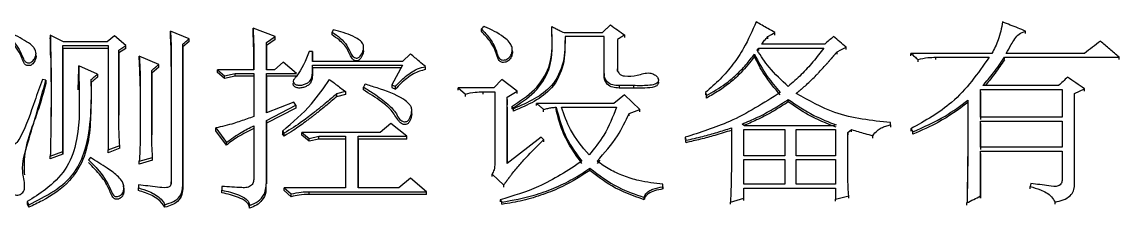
# Model space of a CAD drawing. Header units: millimetres. Extents: x 5659 to 7608, y 3628 to 5007.
# Drawn here: x 6113.36 to 6126.7, y 4791.94 to 4794.21 of the extents above; entities that cross this region are included whole.
import ezdxf

# ---------------------------------------------------------------- set-up
doc = ezdxf.new("R2010")
doc.units = ezdxf.units.MM

msp = doc.modelspace()

# ---------------------------------------------------------------- linework, layer by layer
at = {"color": 7, "linetype": 'Continuous', "lineweight": 25}
for p, q in [((6113.865, 4793.968), (6113.703, 4794.05)), ((6113.703, 4794.05), (6113.703, 4794.016)), ((6114.482, 4794.041), (6114.395, 4793.968)), ((6114.622, 4793.922), (6114.482, 4794.041)), ((6115.39, 4794.004), (6115.163, 4794.096)), ((6115.163, 4794.061), (6115.163, 4794.096)), ((6116.44, 4794.032), (6116.169, 4794.133)), ((6116.169, 4794.098), (6116.169, 4794.133)), ((6116.332, 4793.959), (6116.44, 4794.032)), ((6116.44, 4793.997), (6116.44, 4794.032)), ((6117.143, 4794.115), (6117.132, 4794.087)), ((6117.132, 4794.052), (6117.132, 4794.087)), ((6118.947, 4794.096), (6118.947, 4794.126)), ((6119.953, 4794.079), (6120.418, 4794.079)), ((6120.44, 4794.032), (6119.964, 4794.032)), ((6119.964, 4794.032), (6119.964, 4794.003)), ((6120.44, 4793.583), (6120.44, 4794.032)), ((6120.689, 4794.051), (6120.689, 4794.021)), ((6122.43, 4794.003), (6122.43, 4794.032)), ((6122.517, 4794.049), (6122.517, 4794.079)), ((6125.567, 4794.068), (6125.567, 4794.098)), ((6113.854, 4793.922), (6114.406, 4793.922)), ((6113.854, 4792.632), (6113.854, 4793.922)), ((6113.854, 4793.887), (6113.854, 4793.922)), ((6114.395, 4793.968), (6113.865, 4793.968)), ((6114.406, 4793.922), (6114.406, 4792.65)), ((6114.536, 4793.867), (6114.622, 4793.922)), ((6114.622, 4793.887), (6114.622, 4793.922)), ((6115.39, 4793.97), (6115.315, 4793.906)), ((6115.315, 4792.234), (6115.315, 4793.94)), ((6115.315, 4793.906), (6115.315, 4793.94)), ((6115.315, 4793.906), (6115.315, 4792.202)), ((6115.39, 4793.97), (6115.39, 4794.004)), ((6116.44, 4793.997), (6116.332, 4793.924)), ((6116.332, 4793.628), (6116.332, 4793.959)), ((6116.332, 4793.924), (6116.332, 4793.959)), ((6116.332, 4793.924), (6116.332, 4793.628)), ((6117.514, 4793.859), (6117.514, 4793.894)), ((6119.965, 4793.955), (6119.965, 4793.985)), ((6120.602, 4793.995), (6120.602, 4793.64)), ((6120.602, 4793.995), (6120.602, 4793.965)), ((6120.602, 4793.965), (6120.602, 4793.61)), ((6123.123, 4793.939), (6122.355, 4793.939)), ((6123.382, 4793.872), (6123.382, 4793.902)), ((6113.528, 4793.829), (6113.528, 4793.84)), ((6113.528, 4793.805), (6113.528, 4793.817)), ((6113.854, 4793.887), (6113.854, 4792.599)), ((6114.406, 4793.887), (6113.854, 4793.887)), ((6114.622, 4793.887), (6114.536, 4793.832)), ((6114.536, 4793.075), (6114.536, 4793.867)), ((6114.536, 4793.832), (6114.536, 4793.867)), ((6114.536, 4793.832), (6114.536, 4793.075)), ((6115.023, 4793.692), (6114.785, 4793.793)), ((6114.785, 4793.759), (6114.785, 4793.793)), ((6116.894, 4793.848), (6116.851, 4793.848)), ((6116.894, 4793.729), (6116.894, 4793.848)), ((6116.894, 4793.848), (6116.894, 4793.814)), ((6116.894, 4793.814), (6116.894, 4793.729)), ((6118.084, 4793.821), (6117.987, 4793.729)), ((6119.321, 4793.862), (6119.321, 4793.892)), ((6122.268, 4793.788), (6122.268, 4793.817)), ((6122.301, 4793.864), (6122.322, 4793.892)), ((6122.322, 4793.892), (6123.112, 4793.892)), ((6122.322, 4793.863), (6122.322, 4793.892)), ((6123.274, 4793.816), (6123.274, 4793.845)), ((6125.156, 4793.827), (6124.172, 4793.827)), ((6124.172, 4793.797), (6124.172, 4793.827)), ((6124.475, 4793.78), (6125.124, 4793.78)), ((6124.475, 4793.751), (6124.475, 4793.78)), ((6125.308, 4793.78), (6126.703, 4793.78)), ((6125.308, 4793.751), (6125.308, 4793.78)), ((6126.281, 4793.827), (6125.329, 4793.827)), ((6126.703, 4793.751), (6126.703, 4793.78)), ((6114.041, 4793.381), (6114.049, 4793.639)), ((6114.276, 4793.573), (6114.049, 4793.674)), ((6114.049, 4793.639), (6114.049, 4793.674)), ((6115.023, 4793.658), (6114.936, 4793.584)), ((6115.023, 4793.658), (6115.023, 4793.692)), ((6115.174, 4793.701), (6115.174, 4792.262)), ((6115.174, 4793.701), (6115.174, 4793.667)), ((6115.737, 4793.628), (6115.823, 4793.554)), ((6116.18, 4793.628), (6115.737, 4793.628)), ((6116.429, 4793.628), (6116.332, 4793.628)), ((6116.537, 4793.72), (6116.429, 4793.628)), ((6116.699, 4793.582), (6116.537, 4793.72)), ((6117.987, 4793.729), (6116.894, 4793.729)), ((6116.894, 4793.683), (6117.987, 4793.683)), ((6116.894, 4793.649), (6116.894, 4793.683)), ((6117.968, 4793.649), (6116.894, 4793.649)), ((6117.987, 4793.683), (6117.857, 4793.444)), ((6118.268, 4793.63), (6118.268, 4793.664)), ((6120.602, 4793.611), (6120.602, 4793.64)), ((6124.258, 4793.723), (6124.258, 4793.752)), ((6113.649, 4793.499), (6113.606, 4793.508)), ((6113.649, 4793.499), (6113.649, 4793.465)), ((6114.201, 4793.474), (6114.201, 4793.508)), ((6114.276, 4793.573), (6114.276, 4793.538)), ((6114.936, 4792.835), (6114.936, 4793.619)), ((6114.936, 4793.584), (6114.936, 4793.619)), ((6114.936, 4793.584), (6114.936, 4792.835)), ((6115.823, 4793.52), (6115.737, 4793.593)), ((6115.823, 4793.554), (6115.953, 4793.582)), ((6115.823, 4793.52), (6115.823, 4793.554)), ((6115.953, 4793.548), (6115.823, 4793.52)), ((6115.953, 4793.582), (6116.18, 4793.582)), ((6115.953, 4793.548), (6115.953, 4793.582)), ((6116.18, 4793.548), (6115.953, 4793.548)), ((6116.18, 4793.582), (6116.18, 4793.057)), ((6116.332, 4793.582), (6116.699, 4793.582)), ((6116.332, 4793.103), (6116.332, 4793.582)), ((6116.332, 4793.548), (6116.332, 4793.582)), ((6116.332, 4793.548), (6116.332, 4793.103)), ((6116.699, 4793.548), (6116.332, 4793.548)), ((6116.668, 4793.511), (6116.668, 4793.509)), ((6119.196, 4793.509), (6119.099, 4793.406)), ((6119.38, 4793.368), (6119.196, 4793.509)), ((6120.44, 4793.583), (6120.44, 4793.555)), ((6121.098, 4793.513), (6121.098, 4793.516)), ((6114.795, 4793.428), (6114.795, 4793.462)), ((6117.294, 4793.361), (6117.186, 4793.333)), ((6117.294, 4793.361), (6117.294, 4793.327)), ((6117.857, 4793.444), (6117.9, 4793.425)), ((6117.857, 4793.444), (6117.857, 4793.41)), ((6117.857, 4793.41), (6117.9, 4793.391)), ((6118.666, 4793.406), (6118.752, 4793.331)), ((6119.099, 4793.406), (6118.666, 4793.406)), ((6119.261, 4793.293), (6119.38, 4793.368)), ((6119.38, 4793.339), (6119.38, 4793.368)), ((6120.797, 4793.434), (6120.624, 4793.434)), ((6120.624, 4793.434), (6120.624, 4793.405)), ((6120.797, 4793.405), (6120.624, 4793.405)), ((6120.797, 4793.434), (6120.797, 4793.405)), ((6121.098, 4793.487), (6121.098, 4793.489)), ((6125.016, 4793.387), (6126.011, 4793.387)), ((6125.016, 4793.049), (6125.016, 4793.387)), ((6125.016, 4793.358), (6125.016, 4793.387)), ((6125.968, 4793.434), (6125.048, 4793.434)), ((6126.011, 4793.387), (6126.011, 4793.049)), ((6126.281, 4793.368), (6126.281, 4793.396)), ((6116.667, 4793.232), (6116.332, 4793.103)), ((6116.689, 4793.195), (6116.667, 4793.232)), ((6117.186, 4793.333), (6117.186, 4793.299)), ((6117.294, 4793.327), (6117.186, 4793.299)), ((6118.752, 4793.302), (6118.752, 4793.331)), ((6118.969, 4793.359), (6119.109, 4793.359)), ((6118.969, 4793.33), (6118.969, 4793.359)), ((6119.109, 4793.359), (6119.109, 4792.486)), ((6119.261, 4792.486), (6119.261, 4793.293)), ((6119.261, 4793.265), (6119.261, 4793.293)), ((6119.261, 4793.264), (6119.261, 4793.2)), ((6120.689, 4793.321), (6120.559, 4793.218)), ((6120.873, 4793.143), (6120.689, 4793.321)), ((6121.673, 4793.349), (6121.684, 4793.312)), ((6121.673, 4793.349), (6121.673, 4793.321)), ((6121.684, 4793.283), (6121.684, 4793.312)), ((6125.016, 4793.358), (6125.016, 4793.021)), ((6126.162, 4792.222), (6126.162, 4793.34)), ((6126.162, 4793.311), (6126.162, 4793.34)), ((6116.332, 4793.01), (6116.689, 4793.195)), ((6116.689, 4793.161), (6116.332, 4792.977)), ((6116.689, 4793.195), (6116.689, 4793.161)), ((6118.099, 4793.135), (6118.099, 4793.143)), ((6118.099, 4793.109), (6118.099, 4793.132)), ((6119.261, 4793.171), (6119.261, 4792.486)), ((6119.315, 4793.181), (6119.337, 4793.152)), ((6119.315, 4793.181), (6119.315, 4793.152)), ((6119.337, 4793.124), (6119.337, 4793.152)), ((6120.559, 4793.218), (6119.618, 4793.218)), ((6119.618, 4793.19), (6119.618, 4793.218)), ((6119.704, 4793.115), (6119.704, 4793.143)), ((6119.856, 4793.143), (6119.856, 4793.171)), ((6119.921, 4793.171), (6120.591, 4793.171)), ((6120.743, 4793.096), (6120.873, 4793.143)), ((6120.743, 4793.068), (6120.743, 4793.096)), ((6120.873, 4793.115), (6120.873, 4793.143)), ((6116.332, 4792.271), (6116.332, 4793.01)), ((6116.332, 4793.01), (6116.332, 4792.977)), ((6116.332, 4792.977), (6116.332, 4792.239)), ((6117.846, 4792.974), (6117.716, 4792.863)), ((6118.041, 4792.817), (6117.846, 4792.974)), ((6122.149, 4792.946), (6122.117, 4792.965)), ((6123.923, 4792.955), (6123.923, 4792.984)), ((6123.923, 4792.956), (6123.923, 4792.984)), ((6126.011, 4793.049), (6125.016, 4793.049)), ((6125.016, 4793.002), (6126.011, 4793.002)), ((6125.016, 4792.683), (6125.016, 4793.002)), ((6125.016, 4792.974), (6125.016, 4793.002)), ((6125.016, 4792.974), (6125.016, 4792.655)), ((6126.011, 4793.002), (6126.011, 4792.683)), ((6115.715, 4792.918), (6115.845, 4792.743)), ((6115.715, 4792.885), (6115.715, 4792.918)), ((6115.845, 4792.71), (6115.715, 4792.885)), ((6116.18, 4792.946), (6116.18, 4792.317)), ((6116.526, 4792.881), (6116.548, 4792.854)), ((6116.526, 4792.881), (6116.526, 4792.848)), ((6116.548, 4792.82), (6116.526, 4792.848)), ((6116.548, 4792.82), (6116.548, 4792.854)), ((6116.764, 4792.863), (6116.851, 4792.789)), ((6117.716, 4792.863), (6116.764, 4792.863)), ((6116.764, 4792.83), (6116.764, 4792.863)), ((6116.851, 4792.756), (6116.764, 4792.83)), ((6121.987, 4792.918), (6121.987, 4792.392)), ((6122.138, 4792.899), (6122.636, 4792.899)), ((6122.138, 4792.58), (6122.138, 4792.899)), ((6122.138, 4792.871), (6122.138, 4792.899)), ((6123.231, 4792.946), (6122.149, 4792.946)), ((6122.636, 4792.899), (6122.636, 4792.58)), ((6122.776, 4792.899), (6123.252, 4792.899)), ((6122.776, 4792.58), (6122.776, 4792.899)), ((6122.776, 4792.871), (6122.776, 4792.899)), ((6123.252, 4792.899), (6123.252, 4792.58)), ((6123.404, 4792.862), (6123.447, 4792.899)), ((6123.404, 4792.373), (6123.404, 4792.862)), ((6123.404, 4792.862), (6123.404, 4792.834)), ((6123.447, 4792.871), (6123.447, 4792.899)), ((6123.923, 4792.955), (6123.923, 4792.928)), ((6124.172, 4792.909), (6124.194, 4792.871)), ((6124.172, 4792.909), (6124.172, 4792.881)), ((6124.194, 4792.843), (6124.194, 4792.871)), ((6114.406, 4792.65), (6114.547, 4792.706)), ((6114.547, 4792.673), (6114.547, 4792.706)), ((6115.845, 4792.71), (6115.845, 4792.743)), ((6116.851, 4792.789), (6116.97, 4792.817)), ((6116.851, 4792.756), (6116.851, 4792.789)), ((6116.97, 4792.783), (6116.851, 4792.756)), ((6116.97, 4792.817), (6117.294, 4792.817)), ((6117.294, 4792.783), (6116.97, 4792.783)), ((6117.446, 4792.817), (6118.041, 4792.817)), ((6117.446, 4792.783), (6117.446, 4792.817)), ((6118.041, 4792.783), (6117.446, 4792.783)), ((6118.041, 4792.783), (6118.041, 4792.817)), ((6119.672, 4792.805), (6119.261, 4792.486)), ((6119.704, 4792.777), (6119.672, 4792.805)), ((6119.704, 4792.777), (6119.704, 4792.749)), ((6121.424, 4792.805), (6121.435, 4792.768)), ((6121.435, 4792.74), (6121.435, 4792.768)), ((6123.707, 4792.796), (6123.707, 4792.824)), ((6113.703, 4792.576), (6113.854, 4792.632)), ((6113.854, 4792.599), (6113.703, 4792.543)), ((6113.703, 4792.543), (6113.703, 4792.576)), ((6113.854, 4792.599), (6113.854, 4792.632)), ((6114.547, 4792.673), (6114.406, 4792.617)), ((6114.406, 4792.617), (6114.406, 4792.65)), ((6122.636, 4792.58), (6122.138, 4792.58)), ((6123.252, 4792.58), (6122.776, 4792.58)), ((6126.011, 4792.683), (6125.016, 4792.683)), ((6125.016, 4792.636), (6126.011, 4792.636)), ((6125.016, 4792.091), (6125.016, 4792.636)), ((6125.016, 4792.609), (6125.016, 4792.636)), ((6125.016, 4792.608), (6125.016, 4792.063)), ((6126.011, 4792.636), (6126.011, 4792.288)), ((6114.785, 4792.512), (6114.947, 4792.558)), ((6114.947, 4792.525), (6114.785, 4792.479)), ((6114.785, 4792.479), (6114.785, 4792.512)), ((6114.947, 4792.525), (6114.947, 4792.558)), ((6120.267, 4792.402), (6120.267, 4792.429)), ((6120.389, 4792.528), (6120.353, 4792.486)), ((6122.138, 4792.533), (6122.636, 4792.533)), ((6122.138, 4792.232), (6122.138, 4792.533)), ((6122.138, 4792.506), (6122.138, 4792.533)), ((6122.636, 4792.533), (6122.636, 4792.232)), ((6122.776, 4792.533), (6123.252, 4792.533)), ((6122.776, 4792.232), (6122.776, 4792.533)), ((6122.776, 4792.506), (6122.776, 4792.533)), ((6123.252, 4792.533), (6123.252, 4792.232)), ((6118.084, 4792.308), (6117.943, 4792.188)), ((6118.279, 4792.141), (6118.084, 4792.308)), ((6119.077, 4792.354), (6119.218, 4792.222)), ((6119.077, 4792.327), (6119.077, 4792.354)), ((6114.588, 4792.238), (6114.588, 4792.245)), ((6114.774, 4792.225), (6114.774, 4792.188)), ((6114.774, 4792.225), (6114.774, 4792.192)), ((6114.774, 4792.155), (6114.774, 4792.188)), ((6115.174, 4792.229), (6115.174, 4792.262)), ((6115.315, 4792.202), (6115.315, 4792.234)), ((6115.791, 4792.206), (6115.791, 4792.16)), ((6115.791, 4792.206), (6115.791, 4792.174)), ((6115.791, 4792.128), (6115.791, 4792.16)), ((6116.33, 4792.173), (6116.33, 4792.205)), ((6116.332, 4792.239), (6116.332, 4792.271)), ((6116.548, 4792.188), (6116.634, 4792.114)), ((6117.294, 4792.188), (6116.548, 4792.188)), ((6116.548, 4792.155), (6116.548, 4792.188)), ((6117.943, 4792.188), (6117.446, 4792.188)), ((6119.218, 4792.196), (6119.218, 4792.222)), ((6121.154, 4792.203), (6121.154, 4792.232)), ((6121.154, 4792.205), (6121.154, 4792.232)), ((6121.154, 4792.203), (6121.154, 4792.177)), ((6122.636, 4792.232), (6122.138, 4792.232)), ((6122.138, 4792.185), (6123.252, 4792.185)), ((6122.138, 4792.062), (6122.138, 4792.185)), ((6122.138, 4792.158), (6122.138, 4792.185)), ((6123.252, 4792.232), (6122.776, 4792.232)), ((6123.252, 4792.185), (6123.252, 4792.053)), ((6125.632, 4792.241), (6125.621, 4792.204)), ((6125.621, 4792.177), (6125.621, 4792.204)), ((6126.162, 4792.196), (6126.162, 4792.222)), ((6116.634, 4792.081), (6116.548, 4792.155)), ((6116.634, 4792.081), (6116.634, 4792.114)), ((6116.851, 4792.141), (6118.279, 4792.141)), ((6116.851, 4792.109), (6116.851, 4792.141)), ((6118.279, 4792.109), (6116.851, 4792.109)), ((6118.279, 4792.109), (6118.279, 4792.141)), ((6119.174, 4792.043), (6119.196, 4792.015)), ((6119.174, 4792.043), (6119.174, 4792.017)), ((6120.927, 4792.045), (6120.927, 4792.072)), ((6122.138, 4792.036), (6122.138, 4792.062)), ((6123.252, 4792.026), (6123.252, 4792.053)), ((6123.415, 4792.064), (6123.415, 4792.091)), ((6125.016, 4792.064), (6125.016, 4792.091)), ((6113.422, 4792.021), (6113.443, 4791.984)), ((6113.422, 4792.021), (6113.422, 4791.989)), ((6113.422, 4791.989), (6113.443, 4791.952)), ((6113.443, 4791.952), (6113.443, 4791.984)), ((6115.098, 4791.952), (6115.098, 4791.984)), ((6116.126, 4791.942), (6116.126, 4791.975)), ((6119.196, 4791.989), (6119.196, 4792.015)), ((6121.976, 4791.989), (6121.976, 4792.015)), ((6124.853, 4791.979), (6124.853, 4792.006)), ((6125.924, 4791.989), (6125.924, 4792.015))]:
    msp.add_line(p, q, dxfattribs=at)
at = {"color": 7, "linetype": 'Continuous', "lineweight": 25, "flags": 128}
for points in [[(6118.98, 4794.154), (6118.963, 4794.14), (6118.947, 4794.126)], [(6122.43, 4794.032), (6122.474, 4794.056), (6122.517, 4794.079)], [(6123.274, 4793.845), (6123.318, 4793.868), (6123.35, 4793.885), (6123.382, 4793.902)], [(6115.737, 4793.593), (6115.737, 4793.602), (6115.737, 4793.611), (6115.737, 4793.628)], [(6117.511, 4793.382), (6117.511, 4793.399), (6117.511, 4793.416)], [(6117.9, 4793.391), (6117.9, 4793.408), (6117.9, 4793.425)], [(6118.666, 4793.377), (6118.666, 4793.384), (6118.666, 4793.391), (6118.666, 4793.406)], [(6126.162, 4793.34), (6126.222, 4793.368), (6126.281, 4793.396)], [(6122.679, 4793.237), (6122.679, 4793.244), (6122.679, 4793.251), (6122.679, 4793.265)], [(6123.263, 4792.955), (6123.247, 4792.951), (6123.231, 4792.946)], [(6116.97, 4792.783), (6116.97, 4792.792), (6116.97, 4792.8), (6116.97, 4792.817)], [(6121.424, 4792.805), (6121.424, 4792.794), (6121.424, 4792.785), (6121.424, 4792.778)], [(6114.19, 4792.558), (6114.184, 4792.551), (6114.176, 4792.54), (6114.168, 4792.53)], [(6121.976, 4792.015), (6122.057, 4792.039), (6122.138, 4792.062)], [(6123.252, 4792.053), (6123.334, 4792.072), (6123.415, 4792.091)]]:
    msp.add_lwpolyline(points, dxfattribs=at)
at = {"color": 7, "linetype": 'Continuous', "lineweight": 25}
for points, knots in [([(6120.418, 4794.079), (6120.43, 4794.091), (6120.452, 4794.112), (6120.485, 4794.143), (6120.505, 4794.163), (6120.516, 4794.173)], [0, 0, 0, 0, 0.365746, 0.682872, 1, 1, 1, 1]), ([(6120.516, 4794.173), (6120.544, 4794.152), (6120.602, 4794.112), (6120.66, 4794.071), (6120.689, 4794.051)], [0, 0, 0, 0, 0.499999, 1, 1, 1, 1]), ([(6122.29, 4794.21), (6122.242, 4794.101), (6122.163, 4793.922), (6122.01, 4793.691), (6121.855, 4793.509), (6121.734, 4793.403), (6121.673, 4793.349)], [0, 0, 0, 0, 0.33491, 0.554084, 0.775731, 1, 1, 1, 1]), ([(6122.517, 4794.079), (6122.488, 4794.096), (6122.436, 4794.126), (6122.36, 4794.169), (6122.313, 4794.196), (6122.29, 4794.21)], [0, 0, 0, 0, 0.380657, 0.690329, 1, 1, 1, 1]), ([(6125.286, 4794.21), (6125.272, 4794.136), (6125.247, 4794.002), (6125.184, 4793.881), (6125.156, 4793.827)], [0, 0, 0, 0, 0.556867, 1, 1, 1, 1]), ([(6125.567, 4794.098), (6125.536, 4794.11), (6125.474, 4794.135), (6125.38, 4794.172), (6125.317, 4794.197), (6125.286, 4794.21)], [0, 0, 0, 0, 0.331265, 0.665632, 1, 1, 1, 1]), ([(6113.173, 4794.06), (6113.202, 4794.029), (6113.258, 4793.971), (6113.327, 4793.875), (6113.362, 4793.795), (6113.383, 4793.743), (6113.399, 4793.723), (6113.416, 4793.714), (6113.435, 4793.71), (6113.456, 4793.712), (6113.478, 4793.722), (6113.502, 4793.746), (6113.521, 4793.781), (6113.532, 4793.822), (6113.525, 4793.862), (6113.492, 4793.919), (6113.411, 4793.972), (6113.308, 4794.032), (6113.232, 4794.069), (6113.195, 4794.087)], [0, 0, 0, 0, 0.120486, 0.230168, 0.339823, 0.374602, 0.392982, 0.411577, 0.427593, 0.446559, 0.467306, 0.493913, 0.542941, 0.579847, 0.61702, 0.661529, 0.765546, 0.882403, 1, 1, 1, 1]), ([(6113.703, 4794.05), (6113.703, 4794.04), (6113.704, 4794.025), (6113.704, 4794.006), (6113.704, 4793.991), (6113.705, 4793.976), (6113.705, 4793.961), (6113.705, 4793.946), (6113.706, 4793.933), (6113.706, 4793.923), (6113.706, 4793.916), (6113.706, 4793.908), (6113.706, 4793.901), (6113.707, 4793.893), (6113.707, 4793.886), (6113.707, 4793.878), (6113.707, 4793.863), (6113.708, 4793.811), (6113.71, 4793.751), (6113.711, 4793.691), (6113.711, 4793.661), (6113.712, 4793.621), (6113.713, 4793.571), (6113.713, 4793.511), (6113.714, 4793.451), (6113.714, 4793.391), (6113.714, 4793.331), (6113.714, 4793.271), (6113.713, 4793.211), (6113.713, 4793.151), (6113.712, 4793.091), (6113.711, 4793.031), (6113.711, 4792.97), (6113.71, 4792.91), (6113.709, 4792.86), (6113.708, 4792.82), (6113.707, 4792.79), (6113.707, 4792.76), (6113.706, 4792.73), (6113.705, 4792.689), (6113.705, 4792.653), (6113.704, 4792.612), (6113.703, 4792.592), (6113.703, 4792.576)], [0, 0, 0, 0, 0.020371, 0.030556, 0.040742, 0.050927, 0.061113, 0.071298, 0.081483, 0.086576, 0.091669, 0.096762, 0.101854, 0.106947, 0.11204, 0.117132, 0.122225, 0.142596, 0.22408, 0.24445, 0.264821, 0.285192, 0.325934, 0.366676, 0.407417, 0.448159, 0.488901, 0.529643, 0.570384, 0.611126, 0.651868, 0.69261, 0.733351, 0.774093, 0.814835, 0.835206, 0.855577, 0.875948, 0.896318, 0.916689, 0.958345, 0.968758, 1, 1, 1, 1]), ([(6115.163, 4794.096), (6115.166, 4794.057), (6115.171, 4793.978), (6115.174, 4793.847), (6115.174, 4793.754), (6115.174, 4793.701)], [0, 0, 0, 0, 0.299228, 0.598476, 1, 1, 1, 1]), ([(6115.174, 4793.667), (6115.174, 4793.706), (6115.174, 4793.785), (6115.172, 4793.917), (6115.166, 4794.009), (6115.163, 4794.061)], [0, 0, 0, 0, 0.299614, 0.599241, 1, 1, 1, 1]), ([(6116.169, 4794.133), (6116.173, 4794.045), (6116.178, 4793.916), (6116.18, 4793.748), (6116.18, 4793.668), (6116.18, 4793.628)], [0, 0, 0, 0, 0.525139, 0.762561, 1, 1, 1, 1]), ([(6116.18, 4793.628), (6116.18, 4793.661), (6116.18, 4793.738), (6116.178, 4793.895), (6116.173, 4794.018), (6116.169, 4794.098)], [0, 0, 0, 0, 0.209271, 0.491301, 1, 1, 1, 1]), ([(6117.132, 4794.087), (6117.2, 4794.038), (6117.301, 4793.964), (6117.348, 4793.843), (6117.376, 4793.796), (6117.394, 4793.78), (6117.411, 4793.771), (6117.429, 4793.768), (6117.445, 4793.771), (6117.464, 4793.783), (6117.49, 4793.815), (6117.512, 4793.861), (6117.516, 4793.91), (6117.507, 4793.942), (6117.482, 4793.976), (6117.388, 4794.042), (6117.265, 4794.081), (6117.164, 4794.109), (6117.143, 4794.115)], [0, 0, 0, 0, 0.227643, 0.340918, 0.369432, 0.383636, 0.40814, 0.421602, 0.435183, 0.450932, 0.481252, 0.554321, 0.592682, 0.621741, 0.650784, 0.712011, 0.938181, 1, 1, 1, 1]), ([(6117.513, 4793.859), (6117.511, 4793.845), (6117.506, 4793.807), (6117.481, 4793.766), (6117.455, 4793.742), (6117.44, 4793.735), (6117.424, 4793.734), (6117.405, 4793.739), (6117.385, 4793.751), (6117.35, 4793.794), (6117.322, 4793.89), (6117.231, 4793.981), (6117.16, 4794.032), (6117.132, 4794.052)], [0, 0, 0, 0, 0.07582, 0.192022, 0.226951, 0.249428, 0.272071, 0.300262, 0.34128, 0.383377, 0.572828, 0.832144, 1, 1, 1, 1]), ([(6118.947, 4794.126), (6118.984, 4794.085), (6119.059, 4794.002), (6119.128, 4793.879), (6119.145, 4793.784), (6119.18, 4793.753), (6119.203, 4793.746), (6119.229, 4793.745), (6119.257, 4793.754), (6119.285, 4793.774), (6119.308, 4793.806), (6119.324, 4793.849), (6119.322, 4793.9), (6119.296, 4793.956), (6119.201, 4794.049), (6119.085, 4794.108), (6118.992, 4794.148), (6118.98, 4794.154)], [0, 0, 0, 0, 0.147264, 0.295549, 0.379238, 0.397703, 0.416178, 0.440331, 0.464931, 0.490583, 0.529382, 0.57023, 0.614805, 0.662848, 0.734386, 0.964893, 1, 1, 1, 1]), ([(6119.32, 4793.862), (6119.32, 4793.86), (6119.326, 4793.843), (6119.321, 4793.807), (6119.302, 4793.765), (6119.275, 4793.735), (6119.246, 4793.72), (6119.218, 4793.715), (6119.193, 4793.718), (6119.174, 4793.727), (6119.155, 4793.748), (6119.136, 4793.798), (6119.112, 4793.882), (6119.044, 4793.989), (6118.982, 4794.057), (6118.947, 4794.096)], [0, 0, 0, 0, 0.007427, 0.08003, 0.156119, 0.209437, 0.252123, 0.294833, 0.329859, 0.356953, 0.384034, 0.449164, 0.593735, 0.772907, 1, 1, 1, 1]), ([(6119.315, 4793.181), (6119.413, 4793.243), (6119.604, 4793.365), (6119.827, 4793.707), (6119.811, 4793.985), (6119.802, 4794.154)], [0, 0, 0, 0, 0.29142, 0.569226, 1, 1, 1, 1]), ([(6119.315, 4793.152), (6119.413, 4793.214), (6119.604, 4793.336), (6119.827, 4793.677), (6119.811, 4793.955), (6119.802, 4794.124)], [0, 0, 0, 0, 0.291558, 0.569369, 1, 1, 1, 1]), ([(6119.964, 4794.032), (6119.964, 4793.928), (6119.963, 4793.718), (6119.788, 4793.346), (6119.51, 4793.227), (6119.337, 4793.152)], [0, 0, 0, 0, 0.271711, 0.545564, 1, 1, 1, 1]), ([(6119.802, 4794.154), (6119.816, 4794.147), (6119.846, 4794.132), (6119.897, 4794.107), (6119.932, 4794.089), (6119.953, 4794.079)], [0, 0, 0, 0, 0.2932077, 0.5864153, 1, 1, 1, 1]), ([(6120.689, 4794.051), (6120.674, 4794.042), (6120.645, 4794.023), (6120.617, 4794.004), (6120.602, 4793.995)], [0, 0, 0, 0, 0.5, 1, 1, 1, 1]), ([(6122.355, 4793.939), (6122.367, 4793.955), (6122.392, 4793.986), (6122.418, 4794.017), (6122.43, 4794.032)], [0, 0, 0, 0, 0.499997, 1, 1, 1, 1]), ([(6123.231, 4794.032), (6123.213, 4794.017), (6123.177, 4793.986), (6123.141, 4793.955), (6123.123, 4793.939)], [0, 0, 0, 0, 0.500001, 1, 1, 1, 1]), ([(6123.382, 4793.902), (6123.357, 4793.923), (6123.307, 4793.967), (6123.256, 4794.011), (6123.231, 4794.032)], [0, 0, 0, 0, 0.5, 1, 1, 1, 1]), ([(6125.329, 4793.827), (6125.35, 4793.862), (6125.385, 4793.921), (6125.432, 4794.003), (6125.484, 4794.07), (6125.539, 4794.088), (6125.567, 4794.098)], [0, 0, 0, 0, 0.334928, 0.552034, 0.77193, 1, 1, 1, 1]), ([(6113.528, 4793.806), (6113.528, 4793.804), (6113.533, 4793.791), (6113.525, 4793.755), (6113.507, 4793.718), (6113.482, 4793.691), (6113.461, 4793.679), (6113.439, 4793.676), (6113.418, 4793.679), (6113.4, 4793.688), (6113.377, 4793.715), (6113.347, 4793.817), (6113.27, 4793.925), (6113.195, 4794.002), (6113.173, 4794.025)], [0, 0, 0, 0, 0.0055612, 0.0706638, 0.1676367, 0.2085209, 0.2434023, 0.2783337, 0.313115, 0.3400719, 0.3669681, 0.4836117, 0.8508324, 1, 1, 1, 1]), ([(6113.708, 4793.788), (6113.707, 4793.823), (6113.705, 4793.899), (6113.704, 4793.974), (6113.703, 4794.016)], [0, 0, 0, 0, 0.455718, 1, 1, 1, 1]), ([(6115.315, 4793.94), (6115.327, 4793.951), (6115.353, 4793.972), (6115.378, 4793.994), (6115.39, 4794.004)], [0, 0, 0, 0, 0.499999, 1, 1, 1, 1]), ([(6119.964, 4794.003), (6119.964, 4793.898), (6119.963, 4793.688), (6119.788, 4793.317), (6119.51, 4793.198), (6119.337, 4793.124)], [0, 0, 0, 0, 0.27158, 0.545365, 1, 1, 1, 1]), ([(6126.476, 4793.976), (6126.444, 4793.951), (6126.379, 4793.902), (6126.314, 4793.852), (6126.281, 4793.827)], [0, 0, 0, 0, 0.500001, 1, 1, 1, 1]), ([(6126.703, 4793.78), (6126.665, 4793.813), (6126.59, 4793.878), (6126.514, 4793.944), (6126.476, 4793.976)], [0, 0, 0, 0, 0.5, 1, 1, 1, 1]), ([(6113.707, 4793.799), (6113.71, 4793.643), (6113.713, 4793.398), (6113.711, 4793.11), (6113.709, 4792.981), (6113.709, 4792.95), (6113.709, 4792.947), (6113.709, 4792.947), (6113.709, 4792.947)], [0, 0, 0, 0, 0.55345, 0.867203, 0.980365, 0.994237, 0.998832, 1, 1, 1, 1]), ([(6114.785, 4793.793), (6114.787, 4793.758), (6114.792, 4793.685), (6114.795, 4793.575), (6114.795, 4793.5), (6114.795, 4793.462)], [0, 0, 0, 0, 0.321919, 0.660869, 1, 1, 1, 1]), ([(6116.851, 4793.848), (6116.808, 4793.74), (6116.762, 4793.621), (6116.671, 4793.518), (6116.657, 4793.495), (6116.659, 4793.475), (6116.667, 4793.463), (6116.678, 4793.452), (6116.702, 4793.44), (6116.739, 4793.437), (6116.784, 4793.445), (6116.826, 4793.462), (6116.867, 4793.49), (6116.888, 4793.54), (6116.892, 4793.606), (6116.893, 4793.654), (6116.894, 4793.683)], [0, 0, 0, 0, 0.410682, 0.448949, 0.485441, 0.501738, 0.518559, 0.536626, 0.555642, 0.608214, 0.659889, 0.710594, 0.760792, 0.827972, 0.89499, 1, 1, 1, 1]), ([(6118.268, 4793.665), (6118.243, 4793.686), (6118.2, 4793.722), (6118.138, 4793.774), (6118.102, 4793.805), (6118.084, 4793.821)], [0, 0, 0, 0, 0.407162, 0.703581, 1, 1, 1, 1]), ([(6121.684, 4793.312), (6121.762, 4793.357), (6121.891, 4793.432), (6122.047, 4793.563), (6122.167, 4793.684), (6122.234, 4793.773), (6122.268, 4793.817)], [0, 0, 0, 0, 0.345122, 0.565624, 0.783909, 1, 1, 1, 1]), ([(6122.268, 4793.788), (6122.215, 4793.72), (6122.127, 4793.608), (6121.977, 4793.472), (6121.837, 4793.369), (6121.735, 4793.312), (6121.684, 4793.283)], [0, 0, 0, 0, 0.334608, 0.554057, 0.775918, 1, 1, 1, 1]), ([(6122.268, 4793.817), (6122.316, 4793.724), (6122.403, 4793.558), (6122.527, 4793.413), (6122.582, 4793.349)], [0, 0, 0, 0, 0.556747, 1, 1, 1, 1]), ([(6122.582, 4793.32), (6122.513, 4793.402), (6122.391, 4793.548), (6122.305, 4793.715), (6122.268, 4793.788)], [0, 0, 0, 0, 0.563004, 1, 1, 1, 1]), ([(6122.679, 4793.424), (6122.598, 4793.499), (6122.454, 4793.632), (6122.347, 4793.794), (6122.301, 4793.864)], [0, 0, 0, 0, 0.56355, 1, 1, 1, 1]), ([(6123.112, 4793.892), (6123.069, 4793.836), (6122.983, 4793.723), (6122.84, 4793.566), (6122.733, 4793.472), (6122.679, 4793.424)], [0, 0, 0, 0, 0.334945, 0.666198, 1, 1, 1, 1]), ([(6122.777, 4793.34), (6122.779, 4793.342), (6122.782, 4793.345), (6122.787, 4793.349), (6122.792, 4793.352), (6122.797, 4793.356), (6122.801, 4793.36), (6122.805, 4793.363), (6122.81, 4793.367), (6122.814, 4793.371), (6122.819, 4793.374), (6122.822, 4793.377), (6122.826, 4793.38), (6122.831, 4793.384), (6122.837, 4793.389), (6122.842, 4793.394), (6122.85, 4793.401), (6122.875, 4793.421), (6122.933, 4793.474), (6122.993, 4793.534), (6123.069, 4793.612), (6123.111, 4793.659), (6123.148, 4793.699), (6123.155, 4793.708), (6123.163, 4793.717), (6123.171, 4793.727), (6123.177, 4793.733), (6123.183, 4793.74), (6123.191, 4793.749), (6123.199, 4793.758), (6123.207, 4793.767), (6123.213, 4793.774), (6123.218, 4793.78), (6123.222, 4793.785), (6123.226, 4793.789), (6123.23, 4793.794), (6123.234, 4793.798), (6123.236, 4793.802), (6123.24, 4793.806), (6123.244, 4793.811), (6123.248, 4793.815), (6123.251, 4793.819), (6123.254, 4793.822), (6123.258, 4793.827), (6123.262, 4793.831), (6123.266, 4793.836), (6123.27, 4793.84), (6123.272, 4793.843), (6123.274, 4793.845)], [0, 0, 0, 0, 0.012754, 0.019131, 0.025508, 0.038262, 0.044639, 0.051016, 0.057393, 0.070147, 0.076524, 0.082901, 0.089278, 0.095655, 0.108409, 0.121164, 0.127541, 0.153049, 0.255102, 0.459223, 0.51024, 0.714344, 0.727098, 0.739852, 0.76536, 0.778114, 0.790868, 0.803622, 0.816376, 0.841885, 0.854639, 0.867393, 0.880147, 0.886524, 0.892901, 0.905655, 0.912032, 0.918409, 0.924786, 0.93754, 0.943917, 0.950294, 0.956671, 0.963048, 0.975802, 0.982179, 0.988556, 1, 1, 1, 1]), ([(6124.172, 4793.827), (6124.186, 4793.814), (6124.215, 4793.789), (6124.244, 4793.764), (6124.258, 4793.752)], [0, 0, 0, 0, 0.5, 1, 1, 1, 1]), ([(6125.124, 4793.78), (6124.985, 4793.582), (6124.734, 4793.224), (6124.346, 4793.006), (6124.172, 4792.909)], [0, 0, 0, 0, 0.551948, 1, 1, 1, 1]), ([(6124.258, 4793.752), (6124.298, 4793.761), (6124.369, 4793.778), (6124.442, 4793.779), (6124.475, 4793.78)], [0, 0, 0, 0, 0.558835, 1, 1, 1, 1]), ([(6125.048, 4793.434), (6125.091, 4793.485), (6125.16, 4793.565), (6125.244, 4793.682), (6125.286, 4793.747), (6125.308, 4793.78)], [0, 0, 0, 0, 0.460317, 0.729933, 1, 1, 1, 1]), ([(6114.049, 4793.674), (6114.051, 4793.563), (6114.056, 4793.246), (6114.061, 4792.814), (6113.904, 4792.401), (6113.671, 4792.177), (6113.497, 4792.068), (6113.422, 4792.021)], [0, 0, 0, 0, 0.178231, 0.509536, 0.685642, 0.862667, 1, 1, 1, 1]), ([(6114.795, 4793.428), (6114.795, 4793.464), (6114.795, 4793.537), (6114.791, 4793.647), (6114.787, 4793.721), (6114.785, 4793.759)], [0, 0, 0, 0, 0.322349, 0.661088, 1, 1, 1, 1]), ([(6114.936, 4793.619), (6114.948, 4793.629), (6114.969, 4793.647), (6114.998, 4793.671), (6115.014, 4793.685), (6115.023, 4793.692)], [0, 0, 0, 0, 0.428366, 0.714182, 1, 1, 1, 1]), ([(6116.894, 4793.649), (6116.893, 4793.612), (6116.892, 4793.56), (6116.884, 4793.494), (6116.863, 4793.454), (6116.826, 4793.428), (6116.784, 4793.411), (6116.739, 4793.403), (6116.702, 4793.406), (6116.678, 4793.418), (6116.667, 4793.428), (6116.659, 4793.441), (6116.657, 4793.459), (6116.664, 4793.47), (6116.669, 4793.477)], [0, 0, 0, 0, 0.2458225, 0.3427092, 0.4403078, 0.5326766, 0.6260068, 0.7211389, 0.8179226, 0.8529217, 0.8861625, 0.9170993, 0.9470635, 1, 1, 1, 1]), ([(6117.9, 4793.425), (6117.935, 4793.461), (6117.992, 4793.519), (6118.082, 4793.59), (6118.167, 4793.644), (6118.234, 4793.658), (6118.268, 4793.664)], [0, 0, 0, 0, 0.334415, 0.553138, 0.774737, 1, 1, 1, 1]), ([(6118.268, 4793.63), (6118.217, 4793.617), (6118.133, 4793.594), (6118.04, 4793.523), (6117.966, 4793.46), (6117.922, 4793.414), (6117.9, 4793.391)], [0, 0, 0, 0, 0.3453624, 0.5656072, 0.7836122, 1, 1, 1, 1]), ([(6120.602, 4793.64), (6120.601, 4793.636), (6120.599, 4793.629), (6120.597, 4793.619), (6120.599, 4793.612), (6120.606, 4793.604), (6120.618, 4793.591), (6120.63, 4793.571), (6120.656, 4793.557), (6120.727, 4793.545), (6120.843, 4793.551), (6120.961, 4793.6), (6121.043, 4793.574), (6121.076, 4793.552), (6121.095, 4793.528), (6121.101, 4793.508), (6121.1, 4793.489), (6121.092, 4793.474), (6121.078, 4793.46), (6121.039, 4793.442), (6120.942, 4793.431), (6120.856, 4793.433), (6120.797, 4793.434)], [0, 0, 0, 0, 0.0138, 0.025127, 0.031098, 0.037099, 0.060784, 0.089374, 0.112534, 0.153888, 0.320046, 0.483741, 0.537098, 0.589789, 0.612612, 0.635583, 0.657284, 0.674402, 0.691535, 0.721107, 0.811251, 1, 1, 1, 1]), ([(6125.308, 4793.75), (6125.271, 4793.695), (6125.213, 4793.607), (6125.132, 4793.503), (6125.09, 4793.454), (6125.073, 4793.434)], [0, 0, 0, 0, 0.504974, 0.800306, 1, 1, 1, 1]), ([(6113.606, 4793.508), (6113.575, 4793.422), (6113.492, 4793.189), (6113.406, 4792.927), (6113.306, 4792.749), (6113.258, 4792.709), (6113.186, 4792.687), (6113.088, 4792.693), (6113.008, 4792.701), (6112.967, 4792.706)], [0, 0, 0, 0, 0.239125, 0.645779, 0.717633, 0.759609, 0.801685, 0.898672, 1, 1, 1, 1]), ([(6112.967, 4792.669), (6112.968, 4792.666), (6112.969, 4792.661), (6112.975, 4792.654), (6112.988, 4792.646), (6113.009, 4792.642), (6113.055, 4792.639), (6113.111, 4792.637), (6113.166, 4792.609), (6113.2, 4792.574), (6113.224, 4792.522), (6113.231, 4792.452), (6113.211, 4792.373), (6113.178, 4792.306), (6113.164, 4792.249), (6113.171, 4792.201), (6113.199, 4792.156), (6113.236, 4792.121), (6113.276, 4792.102), (6113.308, 4792.098), (6113.337, 4792.106), (6113.36, 4792.122), (6113.378, 4792.145), (6113.39, 4792.175), (6113.393, 4792.258), (6113.34, 4792.446), (6113.476, 4792.883), (6113.579, 4793.248), (6113.649, 4793.499)], [0, 0, 0, 0, 0.003564, 0.007141, 0.011667, 0.022281, 0.03379, 0.068951, 0.089643, 0.110396, 0.130498, 0.162022, 0.201668, 0.236438, 0.25911, 0.277, 0.29888, 0.327265, 0.340596, 0.354041, 0.36589, 0.376926, 0.38899, 0.402933, 0.419058, 0.496673, 0.653151, 1, 1, 1, 1]), ([(6113.443, 4791.984), (6113.546, 4792.035), (6113.752, 4792.139), (6114.011, 4792.356), (6114.209, 4792.828), (6114.204, 4793.217), (6114.201, 4793.508)], [0, 0, 0, 0, 0.180959, 0.363243, 0.524232, 1, 1, 1, 1]), ([(6114.201, 4793.508), (6114.213, 4793.519), (6114.238, 4793.54), (6114.264, 4793.562), (6114.276, 4793.573)], [0, 0, 0, 0, 0.5, 1, 1, 1, 1]), ([(6114.276, 4793.538), (6114.264, 4793.528), (6114.238, 4793.506), (6114.213, 4793.485), (6114.201, 4793.474)], [0, 0, 0, 0, 0.5, 1, 1, 1, 1]), ([(6116.526, 4792.881), (6116.65, 4792.987), (6116.87, 4793.173), (6117.03, 4793.407), (6117.1, 4793.508)], [0, 0, 0, 0, 0.5647641, 1, 1, 1, 1]), ([(6117.1, 4793.508), (6117.126, 4793.488), (6117.171, 4793.454), (6117.236, 4793.405), (6117.275, 4793.375), (6117.294, 4793.361)], [0, 0, 0, 0, 0.404154, 0.702076, 1, 1, 1, 1]), ([(6120.624, 4793.434), (6120.597, 4793.435), (6120.544, 4793.437), (6120.476, 4793.471), (6120.443, 4793.528), (6120.441, 4793.565), (6120.44, 4793.583)], [0, 0, 0, 0, 0.2935292, 0.5772393, 0.7904501, 1, 1, 1, 1]), ([(6120.624, 4793.405), (6120.597, 4793.406), (6120.544, 4793.408), (6120.476, 4793.442), (6120.443, 4793.499), (6120.441, 4793.536), (6120.44, 4793.554)], [0, 0, 0, 0, 0.293693, 0.577474, 0.790597, 1, 1, 1, 1]), ([(6126.076, 4793.537), (6126.058, 4793.52), (6126.022, 4793.485), (6125.986, 4793.451), (6125.968, 4793.434)], [0, 0, 0, 0, 0.500002, 1, 1, 1, 1]), ([(6126.281, 4793.396), (6126.247, 4793.42), (6126.179, 4793.466), (6126.11, 4793.513), (6126.076, 4793.537)], [0, 0, 0, 0, 0.499999, 1, 1, 1, 1]), ([(6113.649, 4793.465), (6113.622, 4793.363), (6113.54, 4793.052), (6113.373, 4792.689), (6113.384, 4792.409), (6113.387, 4792.347)], [0, 0, 0, 0, 0.274566, 0.839435, 1, 1, 1, 1]), ([(6114.201, 4793.474), (6114.2, 4793.365), (6114.198, 4793.038), (6114.17, 4792.608), (6113.921, 4792.227), (6113.676, 4792.063), (6113.497, 4791.978), (6113.443, 4791.952)], [0, 0, 0, 0, 0.180756, 0.544805, 0.687034, 0.905678, 1, 1, 1, 1]), ([(6114.795, 4793.462), (6114.795, 4793.281), (6114.795, 4793.072), (6114.795, 4792.863), (6114.795, 4792.835)], [0, 0, 0, 0, 0.868151, 1, 1, 1, 1]), ([(6117.511, 4793.416), (6117.554, 4793.39), (6117.658, 4793.327), (6117.797, 4793.222), (6117.905, 4793.115), (6117.94, 4793.032), (6117.978, 4793.002), (6118.005, 4792.993), (6118.029, 4792.994), (6118.048, 4793.001), (6118.067, 4793.02), (6118.089, 4793.063), (6118.104, 4793.118), (6118.094, 4793.175), (6118.06, 4793.223), (6117.932, 4793.321), (6117.74, 4793.385), (6117.581, 4793.437), (6117.532, 4793.453)], [0, 0, 0, 0, 0.09823, 0.238084, 0.342847, 0.395046, 0.415643, 0.436328, 0.448822, 0.461404, 0.474978, 0.500048, 0.559261, 0.58729, 0.615214, 0.674822, 0.90112, 1, 1, 1, 1]), ([(6117.532, 4793.453), (6117.53, 4793.45), (6117.526, 4793.442), (6117.519, 4793.43), (6117.513, 4793.421), (6117.511, 4793.416)], [0, 0, 0, 0, 0.253618, 0.626812, 1, 1, 1, 1]), ([(6118.097, 4793.109), (6118.098, 4793.102), (6118.101, 4793.069), (6118.087, 4793.025), (6118.066, 4792.984), (6118.047, 4792.967), (6118.03, 4792.961), (6118.009, 4792.96), (6117.986, 4792.965), (6117.96, 4792.98), (6117.915, 4793.038), (6117.857, 4793.139), (6117.705, 4793.262), (6117.585, 4793.336), (6117.511, 4793.382)], [0, 0, 0, 0, 0.023034, 0.119368, 0.163106, 0.184482, 0.20606, 0.22516, 0.254288, 0.284042, 0.327596, 0.510965, 0.694584, 1, 1, 1, 1]), ([(6121.097, 4793.486), (6121.098, 4793.483), (6121.101, 4793.474), (6121.099, 4793.458), (6121.091, 4793.443), (6121.076, 4793.43), (6121.026, 4793.408), (6120.928, 4793.403), (6120.843, 4793.404), (6120.797, 4793.405)], [0, 0, 0, 0, 0.031002, 0.089187, 0.134339, 0.17946, 0.263265, 0.602046, 1, 1, 1, 1]), ([(6117.186, 4793.333), (6117.14, 4793.294), (6117.091, 4793.253), (6117.039, 4793.21), (6117.03, 4793.203), (6117.021, 4793.195), (6117.012, 4793.188), (6117.001, 4793.179), (6116.989, 4793.169), (6116.977, 4793.16), (6116.969, 4793.153), (6116.96, 4793.146), (6116.942, 4793.131), (6116.88, 4793.082), (6116.75, 4792.981), (6116.623, 4792.901), (6116.548, 4792.854)], [0, 0, 0, 0, 0.2271132, 0.2413077, 0.2555022, 0.2696968, 0.2838913, 0.2980858, 0.3264748, 0.3406694, 0.3548639, 0.3690584, 0.3832529, 0.4400314, 0.6671734, 1, 1, 1, 1]), ([(6117.186, 4793.299), (6117.14, 4793.26), (6117.071, 4793.202), (6116.998, 4793.142), (6116.968, 4793.119), (6116.96, 4793.112), (6116.951, 4793.105), (6116.942, 4793.098), (6116.933, 4793.091), (6116.924, 4793.084), (6116.915, 4793.077), (6116.903, 4793.067), (6116.891, 4793.058), (6116.879, 4793.049), (6116.87, 4793.042), (6116.861, 4793.035), (6116.852, 4793.028), (6116.834, 4793.014), (6116.771, 4792.966), (6116.674, 4792.897), (6116.585, 4792.843), (6116.548, 4792.82)], [0, 0, 0, 0, 0.227207, 0.340812, 0.355012, 0.369212, 0.383413, 0.397613, 0.411813, 0.426014, 0.440214, 0.454414, 0.482815, 0.497015, 0.511215, 0.525416, 0.539616, 0.553816, 0.610618, 0.837948, 1, 1, 1, 1]), ([(6118.752, 4793.331), (6118.792, 4793.34), (6118.863, 4793.357), (6118.937, 4793.358), (6118.969, 4793.359)], [0, 0, 0, 0, 0.558839, 1, 1, 1, 1]), ([(6122.582, 4793.349), (6122.381, 4793.222), (6122.019, 4792.992), (6121.607, 4792.863), (6121.424, 4792.805)], [0, 0, 0, 0, 0.555577, 1, 1, 1, 1]), ([(6122.117, 4792.965), (6122.18, 4792.992), (6122.309, 4793.047), (6122.497, 4793.147), (6122.618, 4793.226), (6122.679, 4793.265)], [0, 0, 0, 0, 0.320214, 0.659112, 1, 1, 1, 1]), ([(6122.679, 4793.236), (6122.622, 4793.199), (6122.505, 4793.123), (6122.327, 4793.028), (6122.205, 4792.975), (6122.149, 4792.951)], [0, 0, 0, 0, 0.339407, 0.698467, 1, 1, 1, 1]), ([(6122.679, 4793.265), (6122.781, 4793.196), (6122.964, 4793.073), (6123.171, 4792.991), (6123.263, 4792.956)], [0, 0, 0, 0, 0.556532, 1, 1, 1, 1]), ([(6123.263, 4792.927), (6123.147, 4792.974), (6122.94, 4793.056), (6122.758, 4793.181), (6122.679, 4793.236)], [0, 0, 0, 0, 0.563368, 1, 1, 1, 1]), ([(6123.923, 4792.984), (6123.692, 4793.008), (6123.282, 4793.05), (6122.93, 4793.252), (6122.777, 4793.34)], [0, 0, 0, 0, 0.56492, 1, 1, 1, 1]), ([(6124.194, 4792.871), (6124.328, 4792.93), (6124.567, 4793.035), (6124.774, 4793.189), (6124.864, 4793.256)], [0, 0, 0, 0, 0.563405, 1, 1, 1, 1]), ([(6124.864, 4793.227), (6124.748, 4793.142), (6124.539, 4792.991), (6124.3, 4792.888), (6124.194, 4792.843)], [0, 0, 0, 0, 0.556386, 1, 1, 1, 1]), ([(6124.864, 4793.256), (6124.864, 4793.225), (6124.864, 4793.187), (6124.864, 4793.144), (6124.864, 4793.125), (6124.864, 4793.106), (6124.864, 4793.087), (6124.864, 4793.068), (6124.864, 4793.048), (6124.864, 4793.029), (6124.864, 4793.01), (6124.864, 4792.983), (6124.864, 4792.952), (6124.864, 4792.914), (6124.863, 4792.876), (6124.863, 4792.837), (6124.863, 4792.799), (6124.863, 4792.76), (6124.863, 4792.722), (6124.863, 4792.683), (6124.863, 4792.645), (6124.863, 4792.606), (6124.863, 4792.568), (6124.862, 4792.483), (6124.861, 4792.391), (6124.86, 4792.298), (6124.859, 4792.252), (6124.858, 4792.214), (6124.858, 4792.183), (6124.857, 4792.16), (6124.857, 4792.137), (6124.856, 4792.114), (6124.855, 4792.09), (6124.855, 4792.071), (6124.855, 4792.051), (6124.854, 4792.031), (6124.854, 4792.014), (6124.853, 4792.006)], [0, 0, 0, 0, 0.073851, 0.092313, 0.101545, 0.120007, 0.13847, 0.147702, 0.166164, 0.184627, 0.193858, 0.212321, 0.249246, 0.267709, 0.304634, 0.34156, 0.360022, 0.396948, 0.433873, 0.452336, 0.489261, 0.526187, 0.544649, 0.581575, 0.729279, 0.766204, 0.803129, 0.840055, 0.858517, 0.87698, 0.895443, 0.913906, 0.932368, 0.950831, 0.960062, 0.980031, 1, 1, 1, 1]), ([(6119.618, 4793.218), (6119.63, 4793.207), (6119.651, 4793.19), (6119.68, 4793.165), (6119.696, 4793.15), (6119.704, 4793.143)], [0, 0, 0, 0, 0.4283658, 0.7141852, 1, 1, 1, 1]), ([(6119.704, 4793.143), (6119.722, 4793.148), (6119.755, 4793.157), (6119.805, 4793.168), (6119.839, 4793.17), (6119.856, 4793.171)], [0, 0, 0, 0, 0.348407, 0.672288, 1, 1, 1, 1]), ([(6119.856, 4793.171), (6119.891, 4793.039), (6119.954, 4792.802), (6120.103, 4792.602), (6120.17, 4792.514)], [0, 0, 0, 0, 0.555454, 1, 1, 1, 1]), ([(6120.17, 4792.486), (6120.087, 4792.6), (6119.942, 4792.801), (6119.882, 4793.039), (6119.856, 4793.142)], [0, 0, 0, 0, 0.563754, 1, 1, 1, 1]), ([(6120.256, 4792.589), (6120.173, 4792.688), (6120.025, 4792.864), (6119.953, 4793.078), (6119.921, 4793.171)], [0, 0, 0, 0, 0.56317, 1, 1, 1, 1]), ([(6120.591, 4793.171), (6120.546, 4793.055), (6120.463, 4792.845), (6120.32, 4792.668), (6120.256, 4792.589)], [0, 0, 0, 0, 0.555585, 1, 1, 1, 1]), ([(6120.353, 4792.514), (6120.443, 4792.614), (6120.602, 4792.79), (6120.7, 4793.003), (6120.743, 4793.096)], [0, 0, 0, 0, 0.5637392, 1, 1, 1, 1]), ([(6114.547, 4792.706), (6114.545, 4792.738), (6114.542, 4792.802), (6114.537, 4792.925), (6114.536, 4793.016), (6114.536, 4793.075)], [0, 0, 0, 0, 0.2613158, 0.522638, 1, 1, 1, 1]), ([(6116.18, 4793.057), (6116.126, 4793.038), (6116.045, 4793.009), (6115.892, 4792.959), (6115.789, 4792.935), (6115.715, 4792.918)], [0, 0, 0, 0, 0.353575, 0.530365, 1, 1, 1, 1]), ([(6114.795, 4792.835), (6114.795, 4792.802), (6114.795, 4792.735), (6114.792, 4792.627), (6114.787, 4792.553), (6114.785, 4792.512)], [0, 0, 0, 0, 0.309604, 0.619232, 1, 1, 1, 1]), ([(6114.947, 4792.558), (6114.945, 4792.59), (6114.941, 4792.652), (6114.937, 4792.744), (6114.937, 4792.805), (6114.936, 4792.835)], [0, 0, 0, 0, 0.34424, 0.672044, 1, 1, 1, 1]), ([(6115.845, 4792.743), (6115.904, 4792.785), (6116.01, 4792.862), (6116.128, 4792.92), (6116.18, 4792.946)], [0, 0, 0, 0, 0.556535, 1, 1, 1, 1]), ([(6116.18, 4792.912), (6116.113, 4792.88), (6115.995, 4792.822), (6115.89, 4792.744), (6115.845, 4792.71)], [0, 0, 0, 0, 0.563743, 1, 1, 1, 1]), ([(6121.435, 4792.768), (6121.504, 4792.783), (6121.631, 4792.812), (6121.815, 4792.863), (6121.929, 4792.9), (6121.987, 4792.918)], [0, 0, 0, 0, 0.368755, 0.684174, 1, 1, 1, 1]), ([(6121.987, 4792.889), (6121.92, 4792.868), (6121.796, 4792.828), (6121.611, 4792.78), (6121.494, 4792.753), (6121.435, 4792.739)], [0, 0, 0, 0, 0.3688155, 0.6842587, 1, 1, 1, 1]), ([(6123.447, 4792.899), (6123.502, 4792.883), (6123.588, 4792.856), (6123.675, 4792.833), (6123.707, 4792.824)], [0, 0, 0, 0, 0.632425, 1, 1, 1, 1]), ([(6123.707, 4792.824), (6123.724, 4792.847), (6123.753, 4792.884), (6123.811, 4792.92), (6123.865, 4792.943), (6123.904, 4792.951), (6123.923, 4792.955)], [0, 0, 0, 0, 0.330275, 0.550122, 0.773937, 1, 1, 1, 1]), ([(6124.864, 4792.935), (6124.863, 4792.786), (6124.862, 4792.552), (6124.858, 4792.289), (6124.856, 4792.161), (6124.856, 4792.124), (6124.856, 4792.123), (6124.856, 4792.123), (6124.856, 4792.123), (6124.856, 4792.123), (6124.856, 4792.123)], [0, 0, 0, 0, 0.538947, 0.84135, 0.9945, 0.997599, 0.998704, 0.99955, 0.999901, 1, 1, 1, 1]), ([(6117.294, 4792.817), (6117.294, 4792.73), (6117.294, 4792.52), (6117.294, 4792.31), (6117.294, 4792.188)], [0, 0, 0, 0, 0.415229, 1, 1, 1, 1]), ([(6117.446, 4792.188), (6117.446, 4792.275), (6117.446, 4792.485), (6117.446, 4792.694), (6117.446, 4792.817)], [0, 0, 0, 0, 0.41523, 1, 1, 1, 1]), ([(6117.446, 4792.783), (6117.446, 4792.697), (6117.446, 4792.498), (6117.446, 4792.299), (6117.446, 4792.188)], [0, 0, 0, 0, 0.437793, 1, 1, 1, 1]), ([(6119.218, 4792.222), (6119.221, 4792.227), (6119.227, 4792.235), (6119.234, 4792.245), (6119.242, 4792.255), (6119.249, 4792.265), (6119.256, 4792.275), (6119.262, 4792.283), (6119.269, 4792.293), (6119.277, 4792.303), (6119.284, 4792.313), (6119.29, 4792.32), (6119.301, 4792.335), (6119.342, 4792.387), (6119.398, 4792.454), (6119.513, 4792.585), (6119.612, 4792.685), (6119.694, 4792.766), (6119.704, 4792.777)], [0, 0, 0, 0, 0.025377, 0.038065, 0.050754, 0.076131, 0.088819, 0.101507, 0.114196, 0.139573, 0.152261, 0.16495, 0.177638, 0.228393, 0.431466, 0.532978, 0.939243, 1, 1, 1, 1]), ([(6114.168, 4792.53), (6114.204, 4792.495), (6114.311, 4792.388), (6114.411, 4792.241), (6114.455, 4792.113), (6114.485, 4792.087), (6114.503, 4792.081), (6114.524, 4792.082), (6114.547, 4792.09), (6114.569, 4792.106), (6114.588, 4792.133), (6114.599, 4792.17), (6114.599, 4792.216), (6114.58, 4792.271), (6114.511, 4792.347), (6114.378, 4792.444), (6114.259, 4792.516), (6114.19, 4792.558)], [0, 0, 0, 0, 0.115425, 0.348555, 0.412098, 0.42532, 0.438686, 0.453028, 0.472542, 0.492546, 0.515345, 0.548269, 0.582418, 0.623377, 0.682539, 0.816306, 1, 1, 1, 1]), ([(6114.588, 4792.212), (6114.588, 4792.211), (6114.599, 4792.193), (6114.601, 4792.153), (6114.592, 4792.107), (6114.571, 4792.075), (6114.546, 4792.057), (6114.522, 4792.049), (6114.502, 4792.049), (6114.486, 4792.054), (6114.47, 4792.067), (6114.435, 4792.12), (6114.403, 4792.219), (6114.305, 4792.358), (6114.22, 4792.445), (6114.168, 4792.497)], [0, 0, 0, 0, 0.0040848, 0.08075, 0.1464749, 0.1863724, 0.226461, 0.2573655, 0.2796299, 0.298531, 0.3173812, 0.3558993, 0.5375188, 0.7192148, 1, 1, 1, 1]), ([(6119.109, 4792.486), (6119.108, 4792.46), (6119.106, 4792.414), (6119.086, 4792.372), (6119.077, 4792.354)], [0, 0, 0, 0, 0.557224, 1, 1, 1, 1]), ([(6120.17, 4792.514), (6119.998, 4792.401), (6119.69, 4792.198), (6119.333, 4792.091), (6119.174, 4792.043)], [0, 0, 0, 0, 0.554852, 1, 1, 1, 1]), ([(6119.196, 4792.015), (6119.328, 4792.039), (6119.544, 4792.078), (6119.829, 4792.182), (6120.058, 4792.291), (6120.198, 4792.383), (6120.267, 4792.429)], [0, 0, 0, 0, 0.3437, 0.56446, 0.78335, 1, 1, 1, 1]), ([(6120.267, 4792.429), (6120.378, 4792.344), (6120.579, 4792.191), (6120.82, 4792.109), (6120.927, 4792.072)], [0, 0, 0, 0, 0.554975, 1, 1, 1, 1]), ([(6121.154, 4792.232), (6121.055, 4792.243), (6120.893, 4792.263), (6120.678, 4792.331), (6120.506, 4792.408), (6120.404, 4792.479), (6120.353, 4792.514)], [0, 0, 0, 0, 0.3439877, 0.5650552, 0.7839694, 1, 1, 1, 1]), ([(6116.18, 4792.317), (6116.179, 4792.301), (6116.177, 4792.267), (6116.155, 4792.215), (6116.097, 4792.189), (6115.974, 4792.193), (6115.872, 4792.2), (6115.791, 4792.206)], [0, 0, 0, 0, 0.111586, 0.225233, 0.353074, 0.48645, 1, 1, 1, 1]), ([(6120.267, 4792.402), (6120.158, 4792.332), (6119.978, 4792.217), (6119.698, 4792.105), (6119.452, 4792.03), (6119.281, 4792.002), (6119.196, 4791.988)], [0, 0, 0, 0, 0.335493, 0.555469, 0.777124, 1, 1, 1, 1]), ([(6120.927, 4792.044), (6120.791, 4792.093), (6120.551, 4792.179), (6120.353, 4792.334), (6120.267, 4792.402)], [0, 0, 0, 0, 0.564668, 1, 1, 1, 1]), ([(6121.987, 4792.392), (6121.986, 4792.355), (6121.986, 4792.283), (6121.982, 4792.157), (6121.978, 4792.068), (6121.976, 4792.015)], [0, 0, 0, 0, 0.289216, 0.578434, 1, 1, 1, 1]), ([(6123.415, 4792.091), (6123.412, 4792.123), (6123.408, 4792.187), (6123.405, 4792.281), (6123.404, 4792.342), (6123.404, 4792.373)], [0, 0, 0, 0, 0.350188, 0.675022, 1, 1, 1, 1]), ([(6115.174, 4792.262), (6115.174, 4792.254), (6115.174, 4792.239), (6115.167, 4792.219), (6115.155, 4792.205), (6115.138, 4792.196), (6115.088, 4792.187), (6114.965, 4792.204), (6114.851, 4792.216), (6114.774, 4792.225)], [0, 0, 0, 0, 0.052862, 0.108161, 0.143222, 0.178347, 0.234295, 0.480556, 1, 1, 1, 1]), ([(6114.774, 4792.188), (6114.818, 4792.175), (6114.891, 4792.153), (6114.983, 4792.105), (6115.053, 4792.053), (6115.083, 4792.007), (6115.098, 4791.984)], [0, 0, 0, 0, 0.347625, 0.569681, 0.787632, 1, 1, 1, 1]), ([(6115.098, 4791.984), (6115.133, 4791.995), (6115.201, 4792.016), (6115.305, 4792.094), (6115.311, 4792.181), (6115.315, 4792.234)], [0, 0, 0, 0, 0.294131, 0.576582, 1, 1, 1, 1]), ([(6115.315, 4792.202), (6115.313, 4792.17), (6115.311, 4792.105), (6115.245, 4791.996), (6115.155, 4791.969), (6115.098, 4791.952)], [0, 0, 0, 0, 0.270029, 0.543705, 1, 1, 1, 1]), ([(6115.791, 4792.16), (6115.86, 4792.145), (6115.964, 4792.123), (6116.072, 4792.067), (6116.119, 4792.019), (6116.124, 4791.989), (6116.126, 4791.975)], [0, 0, 0, 0, 0.512125, 0.772785, 0.888448, 1, 1, 1, 1]), ([(6116.126, 4791.975), (6116.163, 4791.989), (6116.236, 4792.016), (6116.325, 4792.123), (6116.329, 4792.215), (6116.332, 4792.271)], [0, 0, 0, 0, 0.29307, 0.573859, 1, 1, 1, 1]), ([(6116.326, 4792.173), (6116.326, 4792.16), (6116.324, 4792.112), (6116.286, 4792.04), (6116.214, 4791.974), (6116.156, 4791.953), (6116.126, 4791.942)], [0, 0, 0, 0, 0.12089, 0.451687, 0.721411, 1, 1, 1, 1]), ([(6120.927, 4792.072), (6120.932, 4792.087), (6120.941, 4792.119), (6120.984, 4792.151), (6121.053, 4792.183), (6121.112, 4792.195), (6121.154, 4792.203)], [0, 0, 0, 0, 0.175771, 0.359485, 0.548639, 1, 1, 1, 1]), ([(6121.154, 4792.176), (6121.12, 4792.169), (6121.059, 4792.157), (6120.987, 4792.128), (6120.948, 4792.094), (6120.931, 4792.068), (6120.928, 4792.051), (6120.927, 4792.044)], [0, 0, 0, 0, 0.36709, 0.669259, 0.811722, 0.924466, 1, 1, 1, 1]), ([(6121.154, 4792.176), (6121.154, 4792.181), (6121.154, 4792.191), (6121.154, 4792.2), (6121.154, 4792.204)], [0, 0, 0, 0, 0.56, 1, 1, 1, 1]), ([(6125.621, 4792.204), (6125.664, 4792.193), (6125.733, 4792.175), (6125.82, 4792.132), (6125.886, 4792.083), (6125.912, 4792.038), (6125.924, 4792.015)], [0, 0, 0, 0, 0.348454, 0.571203, 0.789125, 1, 1, 1, 1]), ([(6126.011, 4792.288), (6126.01, 4792.274), (6126.009, 4792.251), (6125.988, 4792.225), (6125.938, 4792.199), (6125.812, 4792.219), (6125.704, 4792.233), (6125.632, 4792.241)], [0, 0, 0, 0, 0.100649, 0.162017, 0.226226, 0.489486, 1, 1, 1, 1]), ([(6125.924, 4792.015), (6125.992, 4792.032), (6126.086, 4792.054), (6126.155, 4792.151), (6126.16, 4792.199), (6126.162, 4792.222)], [0, 0, 0, 0, 0.57516, 0.790026, 1, 1, 1, 1]), ([(6115.098, 4791.952), (6115.073, 4791.986), (6115.03, 4792.044), (6114.941, 4792.096), (6114.86, 4792.131), (6114.803, 4792.147), (6114.774, 4792.155)], [0, 0, 0, 0, 0.329538, 0.550163, 0.774094, 1, 1, 1, 1]), ([(6116.126, 4791.942), (6116.124, 4791.957), (6116.119, 4791.987), (6116.072, 4792.035), (6115.964, 4792.09), (6115.86, 4792.113), (6115.791, 4792.128)], [0, 0, 0, 0, 0.111456, 0.227071, 0.487738, 1, 1, 1, 1]), ([(6116.634, 4792.114), (6116.674, 4792.123), (6116.745, 4792.139), (6116.819, 4792.141), (6116.851, 4792.141)], [0, 0, 0, 0, 0.558835, 1, 1, 1, 1]), ([(6116.851, 4792.109), (6116.81, 4792.108), (6116.736, 4792.106), (6116.666, 4792.089), (6116.634, 4792.081)], [0, 0, 0, 0, 0.561085, 1, 1, 1, 1])]:
    msp.add_open_spline(points, degree=3, knots=knots, dxfattribs=at)
msp.add_open_spline([(6124.853, 4792.006), (6124.88, 4792.02), (6124.935, 4792.048), (6124.989, 4792.076), (6125.016, 4792.091)], degree=3, dxfattribs=at)

doc.saveas('drawing.dxf')
